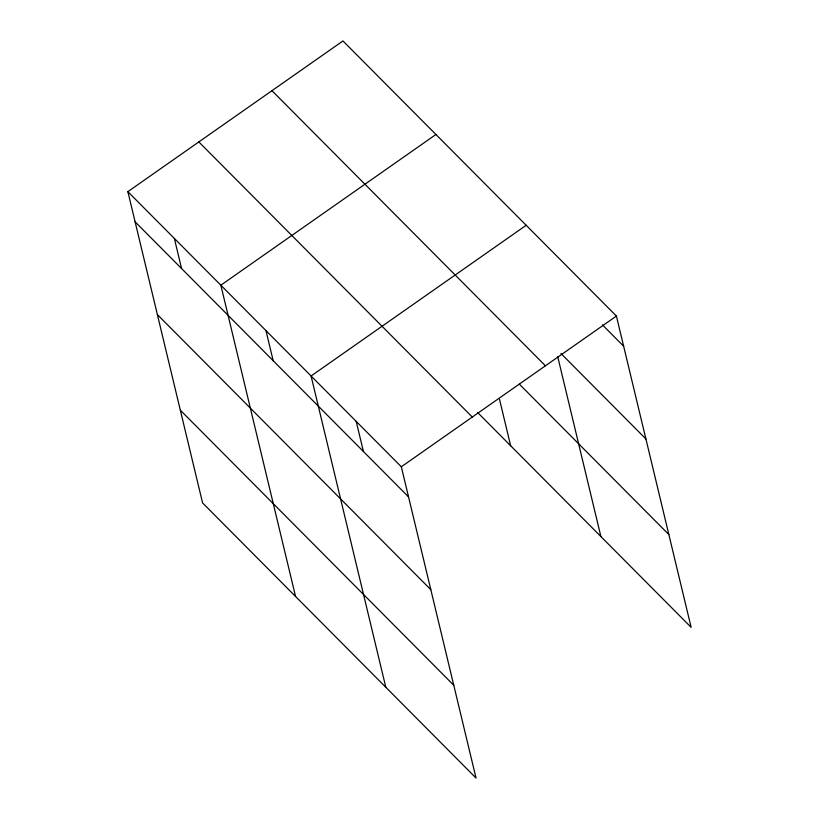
<?xml version="1.0" encoding="UTF-8"?>
<svg xmlns="http://www.w3.org/2000/svg" width="819" height="819" viewBox="0 0 819 819"><rect width="100%" height="100%" fill="white"/><g stroke="black" fill="none" stroke-linecap="round" stroke-linejoin="round"><path stroke-width="1.23" d="M127.866 191.666L401.32 466.779L476.044 778.05L202.59 502.938L127.866 191.666L342.956 40.95L616.41 316.062L691.134 627.334L477.579 412.479M435.923 134.49L220.843 285.207L295.567 596.478M526.167 225.276L311.077 375.993L385.81 687.264M401.32 466.779L616.41 316.062M602.405 324.836L623.638 346.191M560.984 353.521L645.915 438.974M271.969 90.684L545.423 365.796M519.348 384.131L668.857 534.551M198.843 141.933L472.297 417.045M135.094 221.795L408.548 496.908M157.371 314.578L430.825 589.69M180.323 410.165L453.777 685.278M557.729 356.756L600.9 536.547M499.518 399.365L510.657 445.761M356.193 421.386L363.431 451.515M265.96 330.6L273.188 360.729M174.355 238.442L181.583 268.571"/></g></svg>
